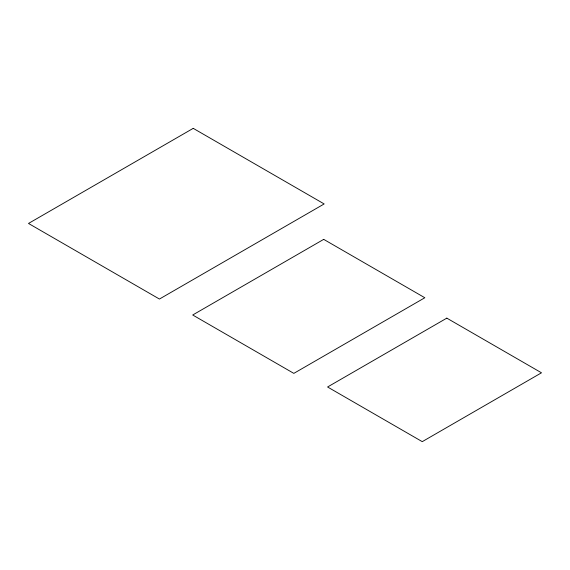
<?xml version="1.0" encoding="UTF-8"?>
<svg xmlns="http://www.w3.org/2000/svg" width="570" height="570" viewBox="0 0 570 570"><rect width="100%" height="100%" fill="white"/><g stroke="black" fill="none" stroke-linecap="round" stroke-linejoin="round"><path stroke-width="0.85" d="M193.23 128.35L28.5 223.454L159.436 299.051L324.166 203.946L193.23 128.35M323.71 239.364L192.703 314.996L293.828 373.378L424.828 297.747L323.71 239.364M446.816 318.138L327.572 386.987L422.256 441.65L541.5 372.801L446.816 318.138"/></g></svg>
